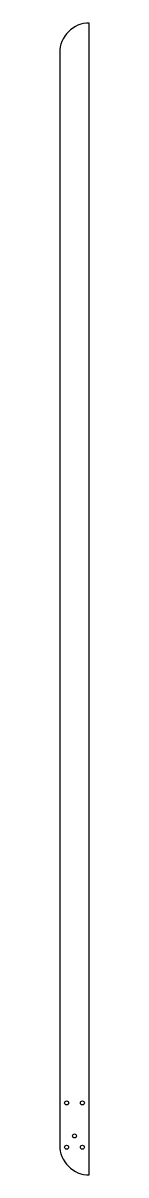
# Model space of a CAD drawing. Extents: x 0 to 45, y 0 to 1743.
import ezdxf

# ---------------------------------------------------------------- set-up
doc = ezdxf.new("R2010")
doc.units = 0
doc.layers.get('0').update_dxf_attribs({"linetype": 'CONTINUOUS'})

msp = doc.modelspace()

# ---------------------------------------------------------------- linework, layer by layer
msp.add_lwpolyline([(45, 0), (45, 0), (45, 1743), (45, 1743, 0.414214), (0, 1698), (0, 45, 0.414214)], format="xyb", close=True)
for centre in [(10.5, 109), (34.5, 109), (22.5, 59), (10.5, 42), (34.5, 42)]:
    msp.add_circle(centre, 3)

doc.saveas('drawing.dxf')
